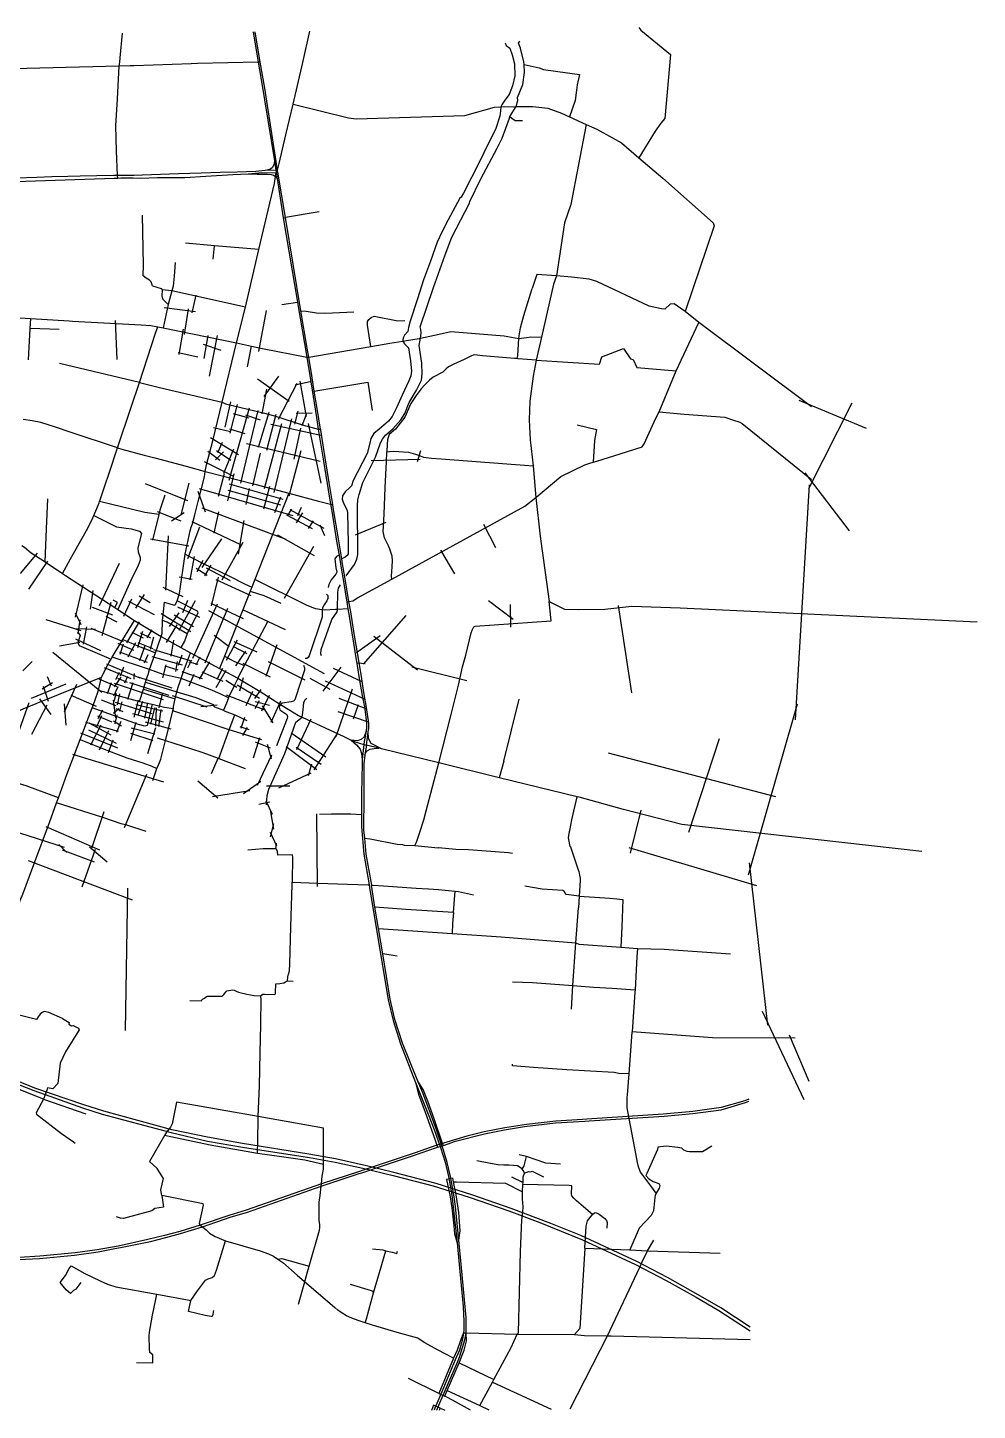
# Model space of a CAD drawing. Header units: metres. Extents: x 5755 to 15359, y -1761 to 6246.
# Drawn here: x 9901 to 15359, y -1704 to 6246 of the extents above; entities that cross this region are included whole.
import ezdxf

# ---------------------------------------------------------------- set-up
doc = ezdxf.new("R2010")
doc.units = ezdxf.units.M
doc.header["$MEASUREMENT"] = 0
doc.layers.add('路网', color=2, linetype='Continuous')

msp = doc.modelspace()

# ---------------------------------------------------------------- linework, layer by layer
at = {"layer": '路网'}
for p, q in [((10432.7, 6072.5), (10446.6, 6214.6)), ((10430, 6047.8), (10432.7, 6072.5)), ((10511.9, 6026.5), (10489.3, 6026.1)), ((10841, 6038.7), (10511.9, 6026.5)), ((10875.9, 6039.3), (10841, 6038.7)), ((12638.3, 5792.3), (12695, 5790.8)), ((10507.2, 5382.2), (10549.3, 5381.6)), ((10560.9, 5397.6), (10513.1, 5396)), ((11576.1, 5186.9), (11382.2, 5154.7)), ((11370, 5153.3), (11382.2, 5154.7)), ((10967.6, 4915.8), (10973.6, 4992.3)), ((10728.8, 4733.9), (10673.6, 4738.1)), ((10846.8, 4606.8), (10869.6, 4707.4)), ((10685.3, 4637.1), (10864.6, 4614.7)), ((10802.9, 4481.6), (10824.4, 4629.6)), ((11229, 4383.5), (11274.1, 4619.5)), ((11361.3, 4654.1), (11450.8, 4667.3)), ((10139.4, 4560.5), (10159.1, 4559)), ((10404.1, 4563.3), (10412.2, 4338.2)), ((10081.2, 4509.9), (9915.2, 4517.3)), ((10794.4, 4512.2), (10770.1, 4367.4)), ((10936.8, 4476.3), (10912.5, 4344.6)), ((10990, 4475.7), (10943, 4242.7)), ((12078.4, 4447), (12150.3, 4459.7)), ((10765, 4378.6), (10878, 4353.7)), ((10908.4, 4426.6), (11010.3, 4392.2)), ((11163.6, 4295.4), (11187, 4415.2)), ((10542.5, 4206.6), (10083.6, 4315.6)), ((12823.2, 4334.1), (13188, 4311.5)), ((11221.6, 4226.9), (11403.9, 4098.7)), ((11260.1, 4125.2), (11344.9, 4242.2)), ((13401.9, 4291.4), (13627.8, 4272.3)), ((11248, 4026), (11275.5, 4167.2)), ((11342.3, 3995.6), (11449.9, 4202.7)), ((11438.3, 4193.1), (11531.9, 4212.9)), ((11464.7, 4213.3), (11502.1, 4011.3)), ((11066.6, 4095.1), (11033.9, 3949.6)), ((11057.9, 3644), (11176.4, 4059.7)), ((11105.2, 4079.5), (11061.8, 3914)), ((14331.8, 4103.9), (14718.7, 3943)), ((14636.6, 4086.4), (14389.1, 3595.1)), ((11082, 4028.4), (11172.4, 4003.6)), ((11126.5, 3627.6), (11225.1, 4044.9)), ((11152.1, 4020.4), (11237.1, 3991.6)), ((11286, 4032.9), (11226.2, 3832.8)), ((11327.5, 4021.6), (11274.1, 3815.4)), ((11416.4, 3997.3), (11316.2, 3573.8)), ((11436.8, 3967.3), (11455.8, 4040.9)), ((11443, 4028.8), (11535.9, 4032.2)), ((11478, 3957.9), (11503.1, 4024.7)), ((13907.6, 4006.6), (13950.6, 3991.6)), ((11066.9, 3921.6), (10967.8, 3944.6)), ((11059.7, 3939.5), (11148.6, 3913.6)), ((11359.7, 3967.7), (11260.7, 3595.3)), ((11297.5, 3966.6), (11584.9, 3902.5)), ((11468.3, 3943.7), (11430.5, 3764.5)), ((11512.5, 3970.4), (11584.9, 3626.5)), ((10951, 3890.6), (11111.9, 3791.5)), ((10993.6, 3803), (11019.6, 3862.4)), ((11084.2, 3822), (11025.4, 3682)), ((11158.7, 3856.1), (11581.1, 3754.4)), ((10915.8, 3751.7), (11079.6, 3669.3)), ((10936, 3810.5), (11005.8, 3759.8)), ((10979.8, 3760.9), (11027.1, 3807)), ((10986.7, 3815.1), (11069.2, 3758.6)), ((11194, 3611.1), (11238.1, 3800.5)), ((11470.9, 3813.2), (11401, 3551.7)), ((11874.4, 3757.8), (12157.2, 3764.3)), ((12140.4, 3752.6), (12160.1, 3814.7)), ((11030.6, 3680), (10996.4, 3550.5)), ((11050.3, 3526), (11088.2, 3681.3)), ((14367.7, 3686.3), (14621, 3352.4)), ((10575.1, 3626.1), (10819.1, 3528.4)), ((10783.3, 3444.6), (10829, 3626.6)), ((10878.3, 3582.1), (10920, 3461.8)), ((10885.5, 3595.7), (11425.4, 3441)), ((11050.9, 3586.6), (11354.5, 3502.9)), ((11057.9, 3622.5), (11366.8, 3534.9)), ((11155.7, 3504.5), (11176.3, 3596.3)), ((11257.8, 3480.2), (11292.9, 3610.3)), ((14392.9, 3617.7), (14311.5, 2265.9)), ((11321.4, 3457.6), (11356.5, 3549)), ((10645.7, 3463.7), (10780.4, 3411.1)), ((10726.6, 3411.1), (10800.6, 3459.1)), ((10902.4, 3485.9), (11384.5, 3304.7)), ((10998.2, 3462.9), (10969.9, 3339.2)), ((11389.1, 3444.4), (11535.7, 3366.3)), ((11393.1, 3439.7), (11419.5, 3477.8)), ((11408.1, 3475.4), (11602.1, 3367.7)), ((11445.5, 3398.4), (11481.9, 3456.1)), ((11453.2, 3441.7), (11475.2, 3489.1)), ((10822, 3193.2), (10889.7, 3375.7)), ((10843.7, 3406.5), (11124.4, 3275.4)), ((11143.4, 3413.3), (11110.9, 3219.3)), ((11514.3, 3367.3), (11543.7, 3411)), ((11579.7, 3388.2), (11607.5, 3325.6)), ((11785.7, 3329.7), (11960.1, 3402.9)), ((12520.8, 3391.1), (12588.9, 3256.8)), ((10606, 3307.2), (10826.7, 3267.3)), ((10708.7, 3324), (10692.4, 3012.6)), ((10904.5, 3142.2), (11016.6, 3307.8)), ((11017.9, 3071.8), (11139.9, 3288.4)), ((11335.7, 3329.5), (11547.7, 3211.3)), ((11376.8, 2965.6), (11544.5, 3264.3)), ((12846.2, 3323.2), (12850, 3294.2)), ((9955.1, 3224), (9857.1, 3107)), ((10857, 3205.5), (10832.9, 3071.9)), ((10907.1, 3182.5), (10872.7, 3116.6)), ((12273.5, 3242), (12354.4, 3106.8)), ((9906.6, 3016.8), (10016.1, 3177.8)), ((10313, 2923), (10428, 3168)), ((10869.2, 3138.2), (10931.7, 3098.5)), ((10918.2, 3094.4), (10954.4, 3155.7)), ((10927, 3140.5), (11064.8, 3067)), ((11702.2, 3139), (11715, 3061.5)), ((11723.5, 3088.4), (11710.8, 3164.1)), ((10176.5, 2856.9), (10219.8, 3042.4)), ((10677.2, 3028.3), (10792.5, 2976)), ((10770.5, 3088.4), (10845.4, 3076)), ((10956.6, 2921.3), (10998, 3087.1)), ((10982, 3072.6), (11184.1, 2980.7)), ((10275.1, 3009.5), (10260.7, 2903.6)), ((10329.4, 2751.8), (10380.2, 2943.5)), ((10453.6, 2862), (10499.7, 2961.2)), ((10479.5, 2947.9), (10628.1, 2872.1)), ((10521.8, 2909.4), (10573, 2987.1)), ((10541.4, 2979.5), (10604, 2940.4)), ((10863.1, 2949.7), (10768.9, 2780.9)), ((10791.7, 2883.9), (10821.6, 2954.1)), ((12690.9, 2843.6), (12549.8, 2950)), ((10173.5, 2881.1), (10205.7, 2815.4)), ((10271.1, 2914.6), (10387.7, 2869.8)), ((10667.6, 2876.9), (10839.1, 2773.9)), ((10715.6, 2803.8), (10770.6, 2882.1)), ((10741.9, 2869.3), (10853.8, 2802.6)), ((10761.2, 2916.7), (10887.7, 2856.4)), ((10850.1, 2621.9), (10991.1, 2933.4)), ((11048.9, 2907.1), (10919.6, 2591.7)), ((10940, 2895.5), (11603.9, 2532.7)), ((10954, 2936.7), (11138.8, 2848.5)), ((11670.3, 2900.2), (11605.9, 2897.5)), ((11830.7, 2586.4), (12075.4, 2865.4)), ((12677, 2799.7), (12675.9, 2930.3)), ((13293.8, 2923.4), (13370.6, 2421)), ((10005.9, 2844), (10206, 2779.3)), ((10182.1, 2790.8), (10290.7, 2788.3)), ((10190.4, 2760.7), (10201.7, 2840.6)), ((10239.1, 2800.8), (10218.9, 2701.3)), ((10264.3, 2794.2), (10450.4, 2716.7)), ((10349.3, 2861.8), (10412.6, 2830)), ((10471.5, 2709.8), (10542.9, 2829.5)), ((10588.1, 2737.3), (10615.5, 2784.6)), ((10698, 2711.9), (10760.7, 2813.1)), ((10084.3, 2691.4), (10199.7, 2712.4)), ((10175.1, 2733), (10319.6, 2665.9)), ((10418.7, 2706.3), (10509.8, 2667.2)), ((10432.8, 2644), (10451.7, 2703.3)), ((10478.6, 2629.4), (10521.4, 2711.2)), ((10498.4, 2770.6), (10563.8, 2737.4)), ((10533.1, 2682), (10562.9, 2776.1)), ((10533.6, 2710.7), (10620.1, 2676.5)), ((10546.5, 2767), (10606.9, 2738.5)), ((10607.4, 2673), (10626.6, 2744.5)), ((10739.6, 2724), (10724.3, 2631.8)), ((10973.1, 2753.8), (11059.5, 2687.4)), ((11043.2, 2610.4), (11106, 2726.6)), ((11085.5, 2717.2), (11218.3, 2657.9)), ((11791.2, 2654.2), (11925.6, 2751.5)), ((11890.4, 2747.5), (12141.4, 2554.7)), ((10044.6, 2656), (10326.4, 2425.9)), ((10428.5, 2656.9), (10586.8, 2598.9)), ((10573.4, 2691.7), (10544, 2606.2)), ((10572.1, 2594), (10592.3, 2642.2)), ((10614.9, 2631.2), (10788.5, 2581.8)), ((10623.5, 2670.3), (10834.9, 2606.8)), ((10787.2, 2637.9), (10765.2, 2578.7)), ((10869.7, 2582.2), (10891.7, 2629.1)), ((11080.2, 2690.8), (11159.5, 2647.4)), ((11097.2, 2577.5), (11154.8, 2662)), ((11332.3, 2697.9), (11268.8, 2515.8)), ((9872, 2548.5), (9925.9, 2602.4)), ((10340, 2566.6), (10493.4, 2503.7)), ((10354.3, 2588.7), (10546.2, 2508.5)), ((10367.2, 2595.1), (10372.9, 2604.1)), ((10433.8, 2518.7), (10454, 2571.1)), ((10695, 2581.8), (10675.4, 2507.3)), ((10688.2, 2576.3), (10763.4, 2554.3)), ((10759.1, 2601.9), (10750, 2545.1)), ((10843.2, 2610.2), (10819.7, 2564.4)), ((10827.3, 2599.6), (10878.8, 2586.4)), ((10888, 2501), (10946.9, 2599.5)), ((10984.7, 2452.3), (11041, 2552.3)), ((11019.5, 2561.7), (10987.7, 2497.6)), ((11137.8, 2591.6), (11295.3, 2514.6)), ((11283.5, 2601.6), (11493.4, 2495.8)), ((11599, 2430.9), (11703.2, 2569.2)), ((11656.5, 2562.6), (11816.7, 2489.2)), ((11792.6, 2589.7), (11798.3, 2553)), ((11798.6, 2594.8), (11839.8, 2589.9)), ((11813.6, 2548), (11807.5, 2585)), ((12107.9, 2570.3), (12425.2, 2493.1)), ((9923, 2391.4), (10121.7, 2473.5)), ((9983.5, 2444.3), (10043.4, 2480.5)), ((10012.8, 2515.6), (10035.1, 2462.7)), ((10181.1, 2469.8), (10109.6, 2310.9)), ((10309.7, 2502.2), (10413.5, 2457.6)), ((10380.2, 2479.7), (10357.3, 2416.4)), ((10398.2, 2477.5), (10679.4, 2383.7)), ((10400, 2456.5), (10437.9, 2510.8)), ((10407.1, 2498.1), (10428.5, 2540.8)), ((10416.5, 2506.7), (10471.6, 2483.4)), ((10458.5, 2480.1), (10475.4, 2518.3)), ((10505.5, 2478.6), (10474.9, 2382.9)), ((10486.5, 2480.9), (10711.6, 2407.7)), ((10511.8, 2499.6), (10515.5, 2533.3)), ((10533.2, 2513.5), (10730.1, 2450.1)), ((10589.3, 2517.9), (10592.5, 2528)), ((10770, 2465), (10773.3, 2475.1)), ((10787.5, 2543.6), (10904.3, 2503.2)), ((10828, 2462.8), (10857.8, 2528.9)), ((10900.9, 2542.9), (11021.7, 2488.9)), ((11040.4, 2494.6), (11103.7, 2453.9)), ((11105.1, 2467.4), (11233.2, 2391)), ((11139.1, 2508.1), (11117.2, 2431)), ((11521.4, 2505.9), (11637.3, 2442.5)), ((11609.8, 2490.9), (11835.2, 2388.1)), ((9967.8, 2388), (10032.9, 2296.7)), ((9990.5, 2459.5), (10017.9, 2373.6)), ((10147.9, 2407.9), (10294.8, 2344.7)), ((10408.5, 2416.9), (10391.8, 2359.7)), ((10395.9, 2404.8), (10421.4, 2457.2)), ((10428.2, 2415.8), (10414.3, 2353.2)), ((10566.1, 2443.6), (10748.8, 2387.5)), ((10676.1, 2422.1), (10654, 2334.7)), ((10730.6, 2407.1), (10929.7, 2341)), ((11042.3, 2410.6), (11257.3, 2325.4)), ((11054.6, 2392.9), (11046.4, 2371.9)), ((11193.1, 2428.6), (11154.3, 2346.7)), ((11207.1, 2389.8), (11242.9, 2440.1)), ((11247.3, 2319.1), (11291.4, 2408.4)), ((11672.9, 2171.1), (11766.6, 2444.3)), ((11688.8, 2391.7), (11843.5, 2331.4)), ((12637.5, 2028.3), (12725.9, 2385.9)), ((9907.1, 2363.7), (9842, 2180.6)), ((10011.2, 2350.3), (9922.5, 2181.2)), ((10109.6, 2358.1), (10120.5, 2235.6)), ((10331.6, 2321.8), (10304.3, 2273.1)), ((10322.9, 2381.8), (10406.5, 2348.9)), ((10393, 2378.7), (10405, 2278.2)), ((10394.9, 2304.1), (10425.1, 2332.3)), ((10404.2, 2368.6), (10613.5, 2302.5)), ((10407.7, 2330.7), (10448.3, 2314.5)), ((10442.1, 2369), (10428.2, 2317.2)), ((10535, 2379.4), (10511, 2280.9)), ((10522.3, 2355.2), (10678.2, 2317.4)), ((10560.4, 2372.4), (10534.7, 2290.9)), ((10588.6, 2365.1), (10571.4, 2275.4)), ((10615.5, 2356), (10587.5, 2233.2)), ((10629.6, 2335.1), (10607.3, 2240.7)), ((10639.6, 2335.8), (10635, 2230.3)), ((10665.3, 2325.6), (10652.2, 2228.6)), ((10895.7, 2342.2), (10989.9, 2352.3)), ((11042.6, 2362.1), (11026.8, 2321.3)), ((11046.4, 2371.9), (11042.6, 2362.1)), ((11208.9, 2332.1), (11233.8, 2377.6)), ((11208.9, 2372.2), (11289.7, 2350.9)), ((11247.9, 2346.1), (11309.2, 2248.8)), ((11353.1, 2373.5), (11297.3, 2251)), ((11408.1, 2321.1), (11457.1, 2292.1)), ((11683.3, 2313.6), (11857.1, 2255.6)), ((11773.7, 2272), (11802, 2354.4)), ((14322.7, 2356.4), (14041.7, 1373.1)), ((10232.1, 2253.2), (10421.4, 2201.7)), ((10253.1, 2249.3), (10378.4, 2180.6)), ((10320.3, 2235.6), (10261, 2121.7)), ((10325.4, 2289.4), (10296.5, 2225.9)), ((10301.9, 2289.8), (10383.5, 2255.1)), ((10393.7, 2259.8), (10440.9, 2232.5)), ((10414, 2294.5), (10402.3, 2242.6)), ((10412.8, 2196.2), (10437.8, 2257.9)), ((10522.9, 2251.5), (10490.9, 2145.9)), ((10502.4, 2303.3), (10678.7, 2254.5)), ((10576.9, 2254), (10723.1, 2215.5)), ((11119.7, 2228.7), (11172.5, 2210.8)), ((11147.6, 2279), (11125.7, 2216.2)), ((11527.4, 2269.6), (11445.9, 2093.2)), ((10204.8, 2192.3), (10417.5, 2105.3)), ((10249.6, 2208.7), (10408.9, 2131.9)), ((10314.4, 2094.8), (10367.1, 2205.6)), ((10365.2, 2078), (10392.5, 2151.7)), ((10490.9, 2189.7), (10619.7, 2147.5)), ((10496, 2220.2), (10632.2, 2186.6)), ((10634.5, 2221), (10589.5, 2070.3)), ((11161.5, 2223.2), (11134.6, 2175.4)), ((11233.5, 2163.7), (11196.3, 2046.4)), ((11414.7, 2192), (11614.6, 2054.6)), ((11547.5, 1978.2), (11679.2, 2184.4)), ((13700.4, 1619.7), (13875.8, 2159.3)), ((10157.4, 2069.4), (10681.4, 1910.2)), ((11208.7, 2140.2), (11294.5, 2104.9)), ((11276.6, 2126.2), (11300.8, 2042.1)), ((11386.2, 2112.5), (11563.1, 1981.6)), ((11443.8, 2109.3), (11587.4, 2010.6)), ((13237.2, 2076.6), (14199, 1826.5)), ((10958, 1957.4), (10994.9, 2045.2)), ((11302.9, 2063.9), (11218.9, 1888.6)), ((11300.8, 2042.1), (11302.9, 2063.9)), ((11514.2, 1946.6), (11534.3, 2013.4)), ((12637.5, 2028.3), (12611.2, 1933.5)), ((10457.5, 1647.8), (10585.8, 1953.4)), ((10878.2, 1915), (10994.3, 1818.2)), ((11141.8, 1842.2), (11240.1, 1914.5)), ((11344.9, 1875.5), (11530.4, 1961.5)), ((10962.2, 1826.5), (11177.9, 1859.3)), ((11273.2, 1886.3), (11407.9, 1887.4)), ((11819, 1844), (11819, 1826)), ((11832.9, 1843.4), (11832.8, 1825.7)), ((11229, 1781.1), (11291.5, 1795.7)), ((11269.6, 1799.9), (11305.6, 1723.8)), ((11295.3, 1749.8), (11312.9, 1636.9)), ((10337.9, 1736.9), (10264.7, 1520.6)), ((11566.1, 1308.1), (11561.7, 1726.3)), ((13425, 1747), (13362.5, 1499.9)), ((9852.8, 1617), (10111, 1534.6)), ((10004.5, 1653.3), (10313.5, 1519.2)), ((11312.9, 1669.4), (11295.3, 1592.8)), ((11295.3, 1620.1), (11330.5, 1542.6)), ((10079.2, 1550.1), (10125.8, 1503.6)), ((10099.7, 1519.1), (10283.2, 1450.3)), ((10289.4, 1521.2), (10211.8, 1303.6)), ((10255.4, 1536.6), (10356.8, 1449.9)), ((11328.3, 1557.6), (11324.5, 1523.3)), ((13356.4, 1531.7), (14088.6, 1313.9)), ((9903.3, 1457.2), (10501, 1231.1)), ((14047.8, 1444.1), (14152.9, 511.4)), ((10473.9, 1298.6), (10460.9, 480.9)), ((12023.6, 907), (11941.2, 920.1)), ((14122.4, 591.8), (14361.2, 84)), ((14276.7, 456.2), (14389.5, 189.2)), ((12130.1, 181.3), (12202.1, -0.9)), ((9991.9, 86.1), (10235, 2)), ((10012.7, 143.8), (9996.3, 95)), ((10216.1, 34.9), (10328.8, 0.1)), ((10338.3, 17.2), (10223.1, 53.2)), ((10720.7, -75.9), (10699.1, -105.1)), ((13114.4, -29.2), (13089.7, -30.7)), ((13102, -40.5), (13127.1, -38.9)), ((10699.1, -105.1), (10686.9, -123.8)), ((10164.6, -160.7), (10174.1, -167.4)), ((11221.7, -226.9), (11221.8, -217.1)), ((11221.8, -217.1), (11223, -162.8)), ((11600.4, -269.7), (11600.7, -235.6)), ((11805.6, -342.8), (11820.4, -337.9)), ((11823.4, -324.2), (11806.8, -329.8)), ((12344.2, -368.8), (12307.5, -376)), ((12681.1, -360.3), (12747.8, -394.3)), ((10591.8, -720.5), (10419.9, -759.1)), ((10434.7, -767.7), (10607, -732.2)), ((9848.1, -837.1), (9967.8, -830.4)), ((9971.5, -816.6), (9853.8, -825)), ((13418.1, -881.1), (13432.2, -850.3)), ((11450.4, -926.3), (11666.5, -1113.2)), ((10838.7, -1072.8), (10877.4, -1016.9)), ((10877.4, -1016.9), (10921.8, -956.1)), ((13872, -1130.2), (14053.1, -1246.9)), ((14053, -1224.6), (13884.1, -1114.9)), ((12380, -1430.5), (12579.2, -1527)), ((12264.2, -1607.7), (12089.5, -1520.5)), ((12571.2, -1541.8), (12909.3, -1696.4)), ((12281, -1596.3), (12241.5, -1690.4)), ((12241.5, -1690.4), (12236.1, -1703.5)), ((12251.2, -1703.4), (12253.4, -1698.1))]:
    msp.add_line(p, q, dxfattribs=at)
for points in [[(11197.1, 6222.6), (11226.2, 6047.7), (11242.9, 5947.7), (11318.6, 5480.9), (11327.1, 5426.4), (11329.1, 5413.9), (11331.1, 5401), (11334.6, 5378.6), (11370, 5153.3), (11450.8, 4667.3), (11453, 4654.1), (11504.8, 4351.8), (11522.2, 4245.9), (11560.1, 4005.3), (11570.9, 3938.1), (11600.4, 3754.1), (11641.3, 3506.8), (11648, 3466.3), (11676.5, 3293.9), (11690, 3212.6), (11702.2, 3139)], [(11710.8, 3164.1), (11706.1, 3191.8), (11688.5, 3296.2), (11656.7, 3487.9), (11654.2, 3504.1), (11634.2, 3631.1), (11610.3, 3772.4), (11585.1, 3931.4), (11584, 3938.1), (11563.7, 4055.5), (11547.7, 4155.6), (11534.2, 4245.9), (11516.5, 4351.9), (11506.3, 4403.5), (11470.7, 4618.8), (11382.2, 5154.7), (11338.8, 5414.3), (11337.3, 5423.1), (11336.8, 5426.6), (11262.9, 5897.7), (11237.5, 6048), (11208, 6222.7)], [(11319, 5349.8), (11325.6, 5389.5), (11329.1, 5413.9), (11336.8, 5426.6), (11347, 5465.1), (11385.2, 5630.1), (11425.9, 5806.4), (11481.3, 6046.1), (11522.9, 6226)], [(13413.2, 6246.1), (13423.8, 6231.4), (13595.8, 6091.1), (13562.3, 5724.5), (13538.8, 5697.4), (13506.2, 5651.2), (13412.8, 5498.1)], [(12644.8, 6158.4), (12651.6, 6142.8), (12672.4, 6128.3), (12685.9, 6090.3), (12697.8, 6037.8), (12699.9, 5969.7), (12686.9, 5911), (12667.7, 5862.1), (12642.2, 5828.3), (12628.2, 5807), (12620.9, 5790.9), (12618.3, 5768.5), (12615.2, 5737.3), (12589.2, 5659.9), (12547.6, 5578.3), (12496.7, 5474.3), (12405.2, 5293.9), (12391.1, 5272.1), (12383.8, 5266.3), (12317.3, 5141.6), (12282, 5074.5), (12254.9, 5012.6), (12215.4, 4904), (12175.9, 4796.4), (12141.1, 4686.2), (12099.5, 4558.3), (12089.6, 4521.4), (12085.4, 4500.1), (12067.3, 4477.2), (12061, 4465.8), (12056.9, 4453.8), (12056.7, 4443.6), (12066.2, 4428.8), (12088.6, 4405.5), (12100.5, 4330.1), (12106.2, 4271.8), (12102.1, 4244.3), (12092.2, 4215.2), (12052.2, 4133.6), (12021, 4059.7), (11996, 4010.4), (11974.2, 3984.4), (11920.1, 3937.6), (11891, 3912.1), (11873.3, 3884.5), (11867.1, 3856.5), (11851, 3797.7), (11825.5, 3745.2), (11794.8, 3686), (11770.9, 3642.3), (11762.6, 3612.1), (11750.7, 3600.2), (11724.7, 3577.3), (11710.6, 3554.4), (11708, 3534.7), (11715.8, 3512.8), (11735.6, 3474.9), (11738.2, 3457.7), (11741.8, 3281), (11742.9, 3220.7), (11736.6, 3210.8), (11724.7, 3200.9), (11706.1, 3191.8)], [(12672.2, 5734.7), (12709, 5792.5), (12717.5, 5827.7), (12715.7, 5843.6), (12745.8, 5919), (12755.7, 5988.1), (12753.7, 6033.8), (12753.1, 6048.9), (12732.8, 6128.5), (12721.4, 6157.1), (12729.7, 6168.1)], [(10418.1, 5381), (10417.4, 5396.7), (10411, 5538.4), (10407.3, 5681.8), (10417.1, 5837.2), (10427.1, 6024.6), (10430, 6047.8)], [(11237.5, 6048), (11226.2, 6047.7), (10875.9, 6039.3)], [(10489.3, 6026.1), (10427.1, 6024.6), (9590.2, 6003.7), (9573.2, 6002.6), (9024.1, 5992.9), (7782, 5956.6)], [(12753.7, 6033.8), (12840.1, 6014.8), (12865.4, 6006), (13071.2, 5976.3), (13058.7, 5916.6), (13054.5, 5886.1), (13046.7, 5827), (13014.1, 5733.1)], [(11425.9, 5806.4), (11743.6, 5728.4), (11789.1, 5722.7), (12412.6, 5741.2), (12583, 5788.1), (12620.9, 5790.9), (12638.3, 5792.3)], [(11730.6, 3094.3), (11779, 3160.3), (11792.4, 3189.5), (11798.7, 3217.6), (11797.2, 3498.5), (11798.8, 3530.4), (11805.1, 3561.5), (11827.1, 3630.9), (11860.2, 3696.3), (11900.4, 3775.9), (11927.6, 3859.4), (11939.4, 3880.7), (11957.9, 3903.9), (11999.3, 3940.2), (12045.4, 3992.2), (12067.9, 4028.4), (12092.3, 4090.7), (12135.6, 4162.4), (12164.8, 4219.5), (12167.9, 4256.5), (12165.2, 4317.6), (12151.4, 4418.8), (12159, 4461.3), (12161.6, 4489), (12160.8, 4509.9), (12156.5, 4525.6), (12232.2, 4752.2), (12300.3, 4940.5), (12338.5, 5040.9), (12439, 5236.4), (12441.4, 5247), (12505.2, 5377.4), (12599.3, 5553.1), (12627.3, 5609.9), (12669.1, 5724.9), (12672.2, 5734.7)], [(12672.2, 5734.7), (12682.5, 5725.7), (12703, 5712.3), (12743.9, 5711.5)], [(12695, 5790.8), (12709, 5792.5), (12804.6, 5792.3), (12889.8, 5782.4), (12967.9, 5754), (13014.1, 5733.1), (13111, 5689.4), (13172.5, 5661.6), (13261.9, 5613.4), (13313.1, 5583.5), (13412.8, 5498.1), (13550.3, 5380.4), (13840, 5123.3), (13845.7, 5106.3), (13679.5, 4613.5)], [(13111, 5689.4), (13022.5, 5228.8), (12985.9, 5124.5), (12940.6, 4818.7), (12922.6, 4771), (12853.3, 4466.6), (12823.2, 4334.1), (12806.1, 4242.7), (12787, 4098.1), (12783, 3991.6), (12789, 3877.2), (12804.9, 3726.2), (12821.7, 3545.2), (12846.2, 3323.2)], [(10549.3, 5381.6), (10647.8, 5384.6), (10803.3, 5385), (10924.5, 5392.1), (11079.2, 5402.4), (11167.6, 5406), (11228.3, 5411.1), (11329.1, 5413.9), (11338.8, 5414.3)], [(11336.8, 5426.6), (11327.1, 5426.4), (11265.9, 5425.4), (11211.2, 5420), (11105.2, 5415.3), (11006.4, 5412.6), (10898, 5409), (10767.7, 5405.9), (10560.9, 5397.6)], [(11167.6, 5406), (11219.4, 5404.2), (11276.6, 5404), (11299.8, 5402.3), (11313.8, 5397.2), (11325.6, 5389.5), (11334.6, 5378.6)], [(11318.6, 5480.9), (11314.8, 5457.7), (11305, 5440.4), (11291.5, 5431.5), (11265.9, 5425.4)], [(10513.1, 5396), (10433.7, 5396.9), (10417.4, 5396.7), (10396.4, 5396.5), (10297.5, 5394.2), (10201.8, 5392.4), (10130.8, 5390.2), (10038.7, 5389.3), (9953.3, 5384.8), (9836.4, 5381.6), (9755.5, 5377.1), (9681.4, 5375.3), (9644.8, 5374.6), (9629.8, 5374.1)], [(9646.8, 5356.8), (9683.4, 5356.7), (9890, 5363.4), (10397.6, 5379.9), (10418.1, 5381), (10435.4, 5381.9), (10507.2, 5382.2)], [(11100.3, 4434.6), (11153.2, 4638.7), (11229.3, 4970.3), (11319, 5349.8)], [(10618.8, 4762.5), (10609.6, 4784.3), (10600.1, 4795), (10582.3, 4806.1), (10565.4, 4819.3), (10567.2, 4883), (10560.7, 5167.3)], [(11229.3, 4970.3), (10973.6, 4992.3), (10806.9, 5006.7)], [(10747.7, 4895.5), (10742.2, 4817), (10736.7, 4760.2), (10728.8, 4733.9)], [(14405.7, 4066.4), (13757.1, 4551.7), (13679.5, 4613.5), (13615.4, 4658.6), (13594.1, 4655.7), (13562.8, 4627.3), (13543, 4628.8), (13471.9, 4644.4), (13172.3, 4786.4), (13126.8, 4800.6), (13026, 4812), (12940.6, 4818.7), (12827.1, 4827.6), (12800.5, 4745.7)], [(10618.8, 4762.5), (10667.5, 4747.2), (10673.6, 4738.1), (10672.7, 4704.6), (10674.9, 4686.4), (10707.2, 4654)], [(11153.2, 4638.7), (10728.8, 4733.9), (10707.2, 4654), (10679.4, 4520.7)], [(12714, 4344.6), (12717, 4361.6), (12723.6, 4459), (12724.6, 4473.8), (12733.6, 4520.1), (12740.8, 4549.1), (12752.8, 4590.3), (12800.5, 4745.7)], [(11470.7, 4618.8), (11501.2, 4616.9), (11560.3, 4606.3), (11605.2, 4604.5), (11651.7, 4607.1), (11775.3, 4612.2)], [(9314, 4606.4), (9718.7, 4585.5), (9918.1, 4573.8), (10139.4, 4560.5)], [(9906, 4335.9), (9915.2, 4517.3), (9918.1, 4573.8)], [(10159.1, 4559), (10552.3, 4537.7), (10607.9, 4533.9), (10648.1, 4526.6), (10679.4, 4520.7), (11100.3, 4434.6), (11187, 4415.2), (11250.7, 4400.9), (11504.8, 4351.8), (11516.5, 4351.9), (11872.7, 4413.4), (11981.7, 4432.2), (12056.7, 4443.6), (12078.4, 4447)], [(11872.7, 4413.4), (11853.8, 4535.4), (11853.8, 4556), (11861.1, 4568.7), (11875.1, 4579.8), (11892.3, 4586.8), (12028, 4559.8), (12067.7, 4562.8)], [(13530.4, 4037.4), (13627.8, 4272.3), (13757.1, 4551.7)], [(10100.6, 3108.2), (10146.2, 3191.6), (10239.3, 3355.1), (10258.7, 3391.6), (10275.8, 3428.6), (10281.2, 3441.1), (10298.8, 3481.6), (10311.3, 3514.8), (10313.7, 3521.9), (10317.1, 3532), (10336.2, 3589.5), (10345.3, 3617), (10366.6, 3678.1), (10417, 3831.2), (10495.4, 4064.3), (10542.5, 4206.6), (10636, 4489.6), (10648.1, 4526.6)], [(12150.3, 4459.7), (12159, 4461.3), (12266.4, 4484.2), (12332.3, 4499.1), (12638.3, 4473.8), (12723.6, 4459), (12767.7, 4465.4), (12793, 4468.9), (12853.3, 4466.6)], [(10668.8, 2745.4), (10673, 2763.1), (10676.2, 2837.5), (10676.9, 2852.5), (10686.8, 2943.4), (10741.9, 2925.7), (10747.7, 2927.9), (10757.3, 2944.9), (10759.3, 2950.9), (10773.4, 2993.7), (10805.1, 3219.4), (10833.8, 3353.5), (10839.5, 3373.6), (10848.6, 3392.8), (10861.8, 3444.7), (10881, 3521.6), (10916.5, 3663.7), (10921.7, 3694.7), (10927.9, 3732.4), (10964.1, 3870.1), (11017.8, 4092.6), (11100.3, 4434.6)], [(13188, 4311.5), (13201, 4353.7), (13324.5, 4401.9), (13364.7, 4341.6), (13380.8, 4337.6), (13401.9, 4291.4)], [(12823.2, 4334.1), (12719.8, 4341.5), (12714, 4344.6), (12697.6, 4344.4), (12515.6, 4358.8), (12468.9, 4365), (12461.9, 4363.6), (12450.7, 4359.6), (12409.3, 4338.9), (12350.5, 4311.8), (12319.6, 4296.8), (12304.9, 4285.2), (12286.4, 4265.2), (12231.5, 4236.1), (12210.7, 4218.4), (12180.7, 4189.8), (12162.4, 4169.6), (12145.6, 4147.2), (12137.5, 4136.4), (12103.6, 4085.5), (12067.4, 4006.2), (12015.5, 3937.4), (11979, 3906.4), (11972.7, 3889.3), (11969.5, 3876.5), (11967, 3851.7), (11965.3, 3808)], [(10542.5, 4206.6), (10658, 4177.6), (11017.8, 4092.6), (11037.2, 4083.4), (11254.5, 4030.6), (11318.8, 4013.8), (11491, 3957.9), (11556.3, 3942), (11570.9, 3938.1), (11584, 3938.1)], [(11547.7, 4155.6), (11579.1, 4161.3), (11854.7, 4208.5), (11880.5, 4045.2)], [(10417, 3831.2), (10145, 3921.2), (10060.1, 3950), (9976.8, 3976), (9926.8, 3986.2), (9874.4, 3992.9)], [(13102.2, 3731.7), (13130.7, 3742), (13150.2, 3747.3), (13171, 3753), (13306.6, 3795.8), (13432.1, 3835.3), (13444.7, 3853.7), (13511.5, 4000.2), (13530.4, 4037.4), (13674.4, 4024.7), (13907.6, 4006.6)], [(13950.6, 3991.6), (13993.9, 3977.6), (14007.9, 3970.3), (14405.7, 3648.1)], [(13058.5, 3962.8), (13169.4, 3936.2), (13159, 3872.1), (13150.2, 3747.3)], [(10417, 3831.2), (10441, 3823.3), (10569.9, 3788.7), (10630.8, 3772.1), (10811.3, 3724.1), (10921.7, 3694.7), (11027.1, 3666.7), (11205.5, 3621.5), (11402.3, 3568.9), (11572.4, 3524.3), (11641.3, 3506.8), (11654.2, 3504.1)], [(11992.9, 3074.9), (11991.8, 3092.1), (11995.5, 3145.8), (11997.1, 3182.3), (11995.2, 3208), (11982.2, 3248.2), (11974.4, 3266.1), (11951.5, 3312.9), (11944.1, 3348.3), (11949.3, 3449.7), (11956, 3602.5), (11963.7, 3750.5), (11965.3, 3808), (11979.9, 3809.3), (12005.6, 3811.2), (12088.5, 3804.8), (12128.8, 3793.8), (12156.4, 3784.7), (12175.9, 3777), (12220.9, 3770.6), (12276.3, 3766.4), (12804.9, 3726.2)], [(11734.6, 2943.6), (11747.3, 2946.2), (11768.5, 2951.4), (11796.7, 2967), (11992.9, 3074.9), (12758.2, 3495.4), (12821.7, 3545.2), (12965.7, 3666.4), (13102.2, 3731.7)], [(10000.5, 3174.3), (10008.4, 3364.4), (10017.1, 3537.1)], [(10653.9, 3446.3), (10573.6, 3458.8), (10313.7, 3521.9)], [(10688.3, 3558.9), (10660.3, 3472.6), (10653.9, 3446.3), (10617.8, 3299.6)], [(11402.3, 3568.9), (11205.9, 3072.4), (11189.1, 3029.8), (11179.7, 3006.2), (11137.3, 2899), (11031.6, 2631.6), (11003.8, 2561.4)], [(10281.2, 3441.1), (10412.1, 3376.2), (10496.3, 3363.8), (10543.9, 3351.2), (10554.4, 3337.7), (10533.7, 3256.1), (10536.1, 3232.8), (10546.8, 3199.3), (10548, 3185), (10536.1, 3153.9), (10493.1, 3067.3), (10419.1, 2900.2)], [(9867.1, 3269.1), (9882.2, 3260), (9920, 3227.5), (10000.5, 3174.3), (10100.6, 3108.2), (10119, 3096.1), (10401.5, 2911.7), (10419.1, 2900.2), (10514.4, 2838.1)], [(12850, 3294.2), (12897.5, 2947.2), (12985.5, 2902.7), (13065, 2900.8)], [(10805.1, 3219.4), (10905.7, 3167), (11060.9, 3092.2), (11147.7, 3047.8), (11189.1, 3029.8)], [(11690, 3212.6), (11674.8, 3205.1), (11666.1, 3191.3), (11670.8, 3140.9), (11676.7, 3114.5), (11671.2, 3104.2), (11645.6, 3071.1), (11632.2, 3045.1), (11627.5, 3028.2)], [(11605.9, 2897.5), (11592.3, 2899.6), (11554.8, 2905.4), (11503.9, 2925.2), (11205.9, 3072.4)], [(11589.8, 2633.5), (11585, 2646.6), (11588.3, 2669.9), (11648, 2844), (11678.7, 2888.1), (11681.4, 2900.9), (11683.5, 3001.2), (11687.8, 3023.7), (11699.3, 3041.8)], [(11715, 3061.5), (11734.6, 2943.6), (11741, 2904.7), (11747.9, 2862.8), (11789.2, 2611.6), (11792.6, 2589.7)], [(11807.5, 2585), (11779.7, 2752.2), (11757.2, 2886.9), (11747.3, 2946.2), (11723.5, 3088.4)], [(10401.5, 2911.7), (10416.4, 2941.4), (10391.9, 2954.8)], [(10818.1, 2761.1), (10867.7, 2856.6), (10881.4, 2881.1), (10876.1, 2891.8), (10759.3, 2950.9)], [(11179.7, 3006.2), (11257.9, 2981.2), (11355.4, 2937)], [(11618, 2989.6), (11625.5, 2981.3), (11626.3, 2963.6), (11620.4, 2951), (11604.2, 2928.1), (11595.2, 2911.2), (11592.3, 2899.6), (11592.8, 2857.6), (11518.4, 2634.3), (11513, 2624.8), (11505.7, 2619.9), (11495.8, 2619.7)], [(12126.7, 1543.2), (12134.7, 1563.2), (12156.1, 1626.7), (12176.8, 1691.4), (12191.8, 1743.1), (12264.1, 2018.6), (12335.2, 2297.3), (12377.6, 2465), (12400.3, 2571.9), (12419.1, 2638.5), (12448.7, 2766.2), (12454.9, 2781.7), (12465.5, 2800.8), (12471.7, 2805.3), (12910.1, 2835.7), (12897.5, 2947.2)], [(11382.4, 2784.7), (11281.5, 2832.6), (11137.3, 2899)], [(11741, 2904.7), (11681.4, 2900.9), (11670.3, 2900.2)], [(13065, 2900.8), (13217.4, 2903.1), (13372.8, 2919.9), (13649.9, 2910.7), (15358.5, 2830.6)], [(10372.9, 2604.1), (10379.7, 2615), (10386.7, 2626.5), (10448.1, 2728.3), (10514.4, 2838.1)], [(10514.4, 2838.1), (10668.8, 2745.4), (10781.7, 2682.3), (10837.1, 2651.4), (11003.8, 2561.4), (11108.9, 2506), (11237.2, 2429.3), (11353.6, 2353.9), (11408.1, 2321.1)], [(10818.1, 2761.1), (10744.1, 2802.9), (10738.2, 2806.5), (10701.7, 2828), (10676.2, 2837.5)], [(11054.6, 2392.9), (11089.8, 2464.5), (11107.7, 2502.7), (11108.9, 2505.7), (11108.9, 2506), (11145.9, 2578.5), (11281.5, 2832.6)], [(10188, 2772.6), (10202.9, 2750.5), (10189.5, 2710.2), (10196.1, 2694.3), (10313.5, 2643.6), (10379.7, 2615)], [(10448.1, 2728.3), (10484.2, 2713.4), (10520.6, 2698.5), (10533.2, 2691.9), (10548.1, 2686), (10592.3, 2668.6), (10635.6, 2652.5)], [(10592.5, 2528), (10601.4, 2556.7), (10635.6, 2652.5), (10668.8, 2745.4)], [(10818.1, 2761.1), (10801.4, 2719.4), (10781.7, 2682.3)], [(11054.6, 2392.9), (11006.8, 2416.8), (10950.1, 2440.7), (10782.6, 2504), (10680.2, 2527.2), (10601.4, 2556.7), (10386.7, 2626.5)], [(10773.3, 2475.1), (10782.6, 2504), (10796.4, 2543.4), (10837.1, 2651.4)], [(11031.6, 2631.6), (11085, 2603.6), (11145.9, 2578.5)], [(9615, 2210.7), (9634.4, 2219.7), (9874.6, 2330.1), (9948.7, 2359.8), (10325.3, 2510.9), (10364.7, 2591), (10367.2, 2595.1)], [(11486.2, 2581.2), (11491.9, 2564.5), (11491.3, 2552.8), (11439.5, 2392), (11435.7, 2381.1), (11427.8, 2373.5), (11415, 2369.1), (11362.8, 2362.2), (11353.6, 2353.9), (11346.3, 2339.5), (11347.2, 2331.8), (11350.8, 2324), (11390.8, 2296.2), (11393.8, 2286.4), (11392, 2274.1), (11331.4, 2116.8)], [(11798.3, 2553), (11804.3, 2516.4), (11825.3, 2395.3), (11836.3, 2341.1), (11847.3, 2251.4), (11848.9, 2225.6), (11846.5, 2200.8), (11834.3, 2141.1), (11831.9, 2123.9)], [(11848.3, 2120.5), (11858.1, 2197.3), (11860.6, 2217.2), (11861.1, 2248.2), (11847.3, 2336.5), (11833.3, 2422.9), (11815, 2540.1), (11813.6, 2548)], [(9590, 507.3), (9624.7, 599.6), (9686.9, 764.4), (9734.8, 893), (9768.3, 985.5), (9808.1, 1092.5), (9864.2, 1243.3), (9866.2, 1248.6), (9935.2, 1434.1), (10026.1, 1676.3), (10066.8, 1788.3), (10077.4, 1817.5), (10126.7, 1952.9), (10202.6, 2154.1), (10271.1, 2335.9), (10285.9, 2375.1), (10307.1, 2437.4), (10325.3, 2510.9)], [(10543.9, 2372.5), (10566.1, 2443.6), (10578.5, 2483.2), (10589.3, 2517.9)], [(10578.5, 2483.2), (10758.9, 2426.5), (10866.9, 2393.9), (10967.5, 2355.4), (10968, 2346.9), (10973.5, 2340.7), (11026.8, 2321.3), (11030.5, 2317.6), (11090.7, 2295.5), (11159.8, 2263.1)], [(10619.3, 1918.5), (10643.7, 1986.6), (10653.9, 2011.7), (10666, 2040.1), (10692.3, 2146.9), (10708.1, 2206.6), (10735.6, 2318), (10738, 2331.9), (10739.7, 2342.2), (10748.8, 2387.5), (10750.3, 2394.6), (10758.9, 2426.5), (10766.3, 2453.4), (10766.4, 2453.8), (10770, 2465)], [(10307.1, 2437.4), (10543.9, 2372.5), (10615.5, 2356), (10686.8, 2339.5), (10738, 2331.9)], [(11273.4, 1778.3), (11276.5, 1830.8), (11286.9, 1868.2), (11378.4, 2073.1), (11442.3, 2252.9), (11477.8, 2282.4), (11483.9, 2323.1), (11488.6, 2366.3), (11496.4, 2382.4), (11504.7, 2390.2)], [(10587.5, 2233.2), (10574.9, 2230.2), (10537.3, 2239.1), (10271.1, 2335.9)], [(11245.8, 2152.2), (11058.1, 2208), (10735.6, 2318)], [(11000, 2043.2), (11058.1, 2208), (11090.7, 2295.5)], [(11457.1, 2292.1), (11477.8, 2282.4), (11717.3, 2170.6), (11760.8, 2149.8), (11783.6, 2139), (11831.9, 2123.9), (11848.3, 2120.5)], [(10202.6, 2154.1), (10330.5, 2101.5), (10470.2, 2048.2), (10561.8, 2020), (10613.6, 2000.1), (10643.7, 1986.6)], [(10644, 2163.1), (10692.3, 2146.9), (10837.2, 2101.9), (10908.3, 2077.9), (10994.9, 2045.2), (11000, 2043.2), (11150.5, 1986)], [(11846.5, 2200.8), (11834.6, 2169.4), (11816.9, 2153.1), (11795.7, 2145.4), (11760.8, 2149.8)], [(11760.8, 2149.8), (11789.8, 2121.9), (11811.1, 2097.9), (11818.8, 2072.1), (11823.6, 2037.7)], [(11934.4, 2099.4), (11875.3, 2130.5), (11859.5, 2159.9), (11858.1, 2197.3)], [(11831.9, 2123.9), (11823.6, 2037.7), (11822.2, 2014.2), (11819, 1844)], [(11848.3, 2120.5), (11839.6, 2079.1), (11837.9, 2063.4), (11832.5, 2013.7), (11832.9, 1843.4)], [(11837.9, 2063.4), (11847.7, 2086.2), (11868.5, 2097), (11892.1, 2101.1), (11919.3, 2103.1)], [(12264.1, 2018.6), (11934.4, 2099.4), (11919.3, 2103.1), (11848.3, 2120.5)], [(15038.6, 1509.3), (13659.5, 1664.5), (13324.1, 1751.3), (13070.1, 1821.1), (13058.5, 1824), (12611.2, 1933.5), (12264.1, 2018.6)], [(10077.4, 1817.5), (9891.2, 1886.2), (9839.8, 1902.3), (9636.2, 1978.2)], [(10582.1, 1625.2), (10470.4, 1661.1), (10438.8, 1669.4), (10332.5, 1704.1), (10066.8, 1788.3)], [(11819, 1826), (11819.2, 1720.8), (11819.4, 1651.7), (11832.7, 1494.6), (11862.8, 1317.3)], [(11832.8, 1825.7), (11831.4, 1634.9), (11835.9, 1585.3), (11844, 1494.8), (11876, 1315.8)], [(13067.4, 1395.5), (13021.4, 1533.4), (13017.9, 1538.8), (13009.5, 1588.3), (13013.7, 1624.1), (13016.7, 1630.7), (13028.6, 1691), (13058.5, 1824)], [(11819.2, 1720.8), (11757.9, 1723.2), (11647.4, 1723.8), (11578.8, 1722)], [(11394.4, 765), (11395.2, 789.3), (11399.9, 803.3), (11404.9, 824), (11406.6, 862.6), (11412.2, 1076.3), (11420, 1318.6), (11421.4, 1332.2), (11421.8, 1337.1), (11424.8, 1475.4), (11422.4, 1490.8), (11337.7, 1489), (11335.8, 1508.7), (11330, 1522.1), (11325.8, 1525.7), (11277.6, 1525), (11253.9, 1524.7), (11165.7, 1517.8)], [(11835.9, 1585.3), (11869.6, 1582.3), (12024.2, 1551.8)], [(12024.2, 1551.8), (12055.3, 1548.8), (12063.6, 1546.4), (12126.7, 1543.2), (12259.5, 1530.3), (12261.9, 1531.5), (12361, 1523.7), (12435.1, 1521.3), (12664.9, 1503.4), (12686.4, 1499.8)], [(13067.4, 1395.5), (13072.1, 1374), (13075.2, 1356.6), (13075.2, 1341.8), (13069.9, 1252), (13065.9, 1186.4)], [(11421.4, 1332.2), (11567.5, 1327.2), (11739.2, 1321.9), (11857.3, 1317.5), (11862.8, 1317.3)], [(11862.8, 1317.3), (11865.4, 1301.5), (11971.7, 657.4), (12001.8, 537.4), (12044.2, 402.7), (12130.1, 181.3)], [(12142.5, 188.8), (12054.7, 407), (12010.8, 543.4), (11984.7, 659.5), (11941.2, 920.1), (11916.6, 1067.6), (11896.3, 1189), (11876, 1315.8)], [(11876, 1315.8), (11885.9, 1315.2), (11946.3, 1311.4), (12133.4, 1299.4), (12203.6, 1295.6), (12261.6, 1290.7), (12357.9, 1281.1), (12376.9, 1279.1), (12428.8, 1268), (12462, 1261)], [(12347.3, 1158.3), (12354.5, 1233.6), (12357.9, 1281.1)], [(13069.9, 1252), (12995.1, 1261.6), (12985.6, 1278.3), (12976, 1284.9), (12857.2, 1293.2), (12758.7, 1309.4)], [(13069.9, 1252), (13246.2, 1240.6), (13286.3, 1236.7), (13321.9, 1233.7), (13316.6, 1126.6), (13314.7, 1077.2), (13309.1, 959)], [(12347.3, 1158.3), (12074.4, 1176.8), (11896.3, 1189)], [(12347.3, 1158.3), (12343.1, 1095.6), (12339.5, 1037.1)], [(13026.3, 603.7), (13034.6, 739.8), (13050.2, 984), (13065.9, 1186.4)], [(11916.6, 1067.6), (12339.5, 1037.1), (12621.4, 1018), (13050.2, 984), (13069.2, 976.8)], [(9991.9, 86.1), (9537.5, 264.7), (9507.3, 283.1), (9422.8, 320.2), (9397.1, 323.2), (9141, 467.7), (9126, 470.7), (9022, 533.3), (8748, 698.2), (8727.1, 702.4), (8672.8, 729.8), (8605.9, 787.2), (8248.4, 1024.8)], [(13069.2, 976.8), (13309.1, 959), (13404.6, 952.6), (13402.2, 904.7), (13391.3, 713.6), (13390.5, 700.3), (13375.5, 472.7)], [(13404.6, 952.6), (13558.7, 948.2), (13939.8, 921.3)], [(10833.4, 652), (10899.3, 650.1), (10902.2, 656.1), (10905.5, 660.2), (10916.9, 666.4), (10925.9, 674), (10929.1, 676.5), (10935.1, 677.3), (10947.3, 678), (11015.3, 676.9), (11019.3, 678.5), (11029, 687), (11036.6, 696), (11044.7, 708.3), (11078.9, 713.2), (11087.1, 711.7), (11099.6, 705.9), (11112.5, 700.9), (11159.5, 688.7), (11202.4, 682.2), (11239.3, 678.7), (11244.9, 683.4), (11252.9, 688.6), (11262, 689.6), (11318.4, 686.6), (11322.4, 689), (11324.9, 693.5), (11324.9, 698.1), (11326.9, 748.6), (11350.8, 750.8), (11372.2, 754.9), (11383.2, 759.5), (11394.4, 765), (11427.1, 763.1)], [(12687.1, 760.7), (12802.9, 755.9), (13034.6, 739.8), (13151.7, 729.7), (13259.8, 724.3), (13391.3, 713.6)], [(11223, -162.8), (11225.7, -15), (11232.7, 161.7), (11237, 351.9), (11240.2, 515.5), (11243.5, 664.3), (11241.4, 673), (11239.3, 678.7)], [(10100.1, 548.8), (10021.9, 584.6), (9996.2, 590), (9984.8, 584.6), (9972.9, 574.5), (9961, 559.6), (9952, 544), (9851.7, 567.9), (9735.9, 578.1), (9624.7, 599.6)], [(10100.1, 548.8), (10138.9, 527.1), (10136.9, 516.4), (10152.3, 507), (10162.9, 508.2), (10193.6, 492.8), (10196.4, 484.9), (10117.9, 357.8), (10086.9, 292.7), (10074.3, 175.1), (10044.5, 144.6), (10015.3, 150.1), (10012.7, 143.8)], [(13347.6, 109.7), (13357.1, 231.3), (13363.3, 310.2), (13375.5, 472.7)], [(14311.2, 436.9), (13836.5, 438), (13375.5, 472.7)], [(9539.9, 298.1), (9723.8, 218.1), (9935.2, 135.1), (10060.6, 90.3), (10216.1, 34.9)], [(10223.1, 53.2), (9942.4, 149.6), (9693.6, 249.4), (9547.2, 314.7)], [(13357.1, 231.3), (13298.7, 232.7), (13270.6, 239.3), (12998.8, 255), (12807.2, 266.7), (12687.4, 277.4), (12687.6, 286.9)], [(12130.1, 181.3), (12147.3, 114.1), (12184.7, 11.2), (12241, -144.2), (12252.9, -179.6), (12256.9, -191.3)], [(12289.7, -180.2), (12285.7, -168.6), (12236.2, -27.2), (12200.5, 73.3), (12173.1, 140.5), (12142.5, 188.8)], [(12215.4, 3.7), (12171.2, 121.8), (12142.5, 188.8)], [(9996.3, 95), (9991.9, 86.1), (9949.3, 7.7), (9950.7, -0.7), (10095.9, -111.9), (10164.6, -160.7)], [(14045.2, 84.9), (14021.5, 76.6), (13885.9, 38), (13722.9, 14.4), (13553.5, -1.3), (13114.4, -29.2)], [(13423.1, -333.4), (13411.2, -304.5), (13405.8, -279), (13395.2, -227.9), (13349.2, 14.7), (13347, 36.8), (13346.5, 95.6), (13347.6, 109.7)], [(10328.8, 0.1), (10724.8, -106.7), (10933.9, -156), (11134.7, -189.9), (11519.8, -249.5), (11667.2, -276.8)], [(11670.7, -257.2), (11516.8, -229.9), (11134.7, -170.4), (10934.7, -133.9), (10728.7, -90.4), (10338.3, 17.2)], [(11600.7, -235.6), (11600.8, -80.8), (11225.7, -15), (10756.3, 67.5), (10731.3, -55.5), (10720.7, -75.9)], [(12359.9, -532.1), (12352.1, -475.2), (12330.4, -359.7), (12312.5, -278.2), (12290.6, -207.8), (12259.6, -119.3), (12247.7, -84.7), (12215.4, 3.7)], [(13127.1, -38.9), (13559.3, -11.4), (13722.7, 2.4), (13886.1, 24.1), (14025.4, 67.1), (14045.2, 74.1)], [(11820.4, -337.9), (11944.9, -296.4), (12117.8, -238), (12250.7, -193.3), (12256.9, -191.3), (12289.7, -180.2), (12359.9, -156.3), (12525.3, -114.6), (12641.7, -90.1), (12756, -72.4), (12934.5, -51.1), (13102, -40.5)], [(13089.7, -30.7), (12935.4, -40.5), (12767.2, -60.6), (12643.3, -79.3), (12524.2, -102), (12424.1, -127.2), (12291.3, -166.7), (12285.7, -168.6), (12252.9, -179.6), (12246.2, -181.8), (12128.4, -222.9), (11938.9, -285.9), (11823.4, -324.2)], [(12202.1, -0.9), (12236.4, -89.1), (12274.2, -191.9), (12300.5, -276.9), (12319.1, -358.9), (12328.2, -411.1), (12338.9, -467), (12346.8, -535.8)], [(11600.2, -290.8), (11493, -265.6), (11346.4, -244.4), (11221.7, -226.9), (10949.3, -178.2), (10686.9, -123.8), (10600.2, -272.1)], [(12963.2, -287.9), (12877.8, -282.2), (12768, -245), (12725.5, -234.3)], [(13832.6, -185), (13778.6, -217.1), (13705.1, -217.5), (13690.2, -215.6), (13671.1, -208.7), (13660, -196.8), (13636.6, -191.5), (13571.1, -184.6), (13522.2, -189.6), (13519.9, -204.9), (13458.2, -341.5), (13454, -353.8), (13469.7, -372.5), (13495.7, -387.5), (13528.7, -400.1), (13533.5, -410.9), (13530.5, -426.9), (13512.1, -454.1), (13506.7, -468), (13505.1, -479.7), (13497.8, -556.3), (13483.1, -583.8), (13415.7, -656.5), (13361.4, -780)], [(10892.4, -639.3), (10887.6, -628.9), (10912, -524.1), (10908.9, -515.5), (10671.7, -469), (10666.2, -435.1), (10680.5, -370.3), (10645.5, -313), (10600.2, -272.1)], [(11456.9, -1093.9), (11489.9, -977.7), (11508.9, -906.9), (11517.7, -874.7), (11578.5, -667.6), (11580, -652.6), (11580, -636.5), (11576.6, -609.6), (11576.5, -578.7), (11576.1, -506.9), (11581.9, -468.2), (11587.9, -415.3), (11588.5, -402.3), (11593.4, -357), (11600, -316.2), (11600.2, -290.8), (11600.4, -269.7)], [(11667.2, -276.8), (11826.3, -310.7), (12001.2, -353.1), (12231.7, -413.4), (12437.2, -477.2), (12665.1, -556.7), (12844.3, -623.1), (13090, -722.6), (13394.8, -864.5)], [(13401.9, -848.3), (13079.7, -698.3), (12907, -628.5), (12680.2, -542.9), (12452.9, -464.5), (12247.8, -399.5), (12005, -335.4), (11848.1, -297.5), (11670.7, -257.2)], [(12498.5, -1675.5), (12571.2, -1541.8), (12579.2, -1527), (12679.5, -1342.3), (12713.7, -1265.7), (12721.7, -1257.1), (12732.3, -790.9), (12740.3, -608.4), (12747.3, -563.3), (12748, -533.8), (12744.2, -487), (12744.2, -447.9), (12747.4, -404.9), (12747.8, -394.3), (12748.8, -360.6), (12756.5, -340.4), (12750.7, -327.3), (12742.7, -317.2), (12737.7, -310.9), (12715.9, -298.6), (12693.3, -296), (12666.9, -293.7), (12637.1, -293.7), (12602.6, -292.1), (12550.2, -282.9), (12481.7, -268.4)], [(12742.7, -317.2), (12753.8, -298.6), (12768, -245)], [(11806.8, -329.8), (11588.5, -402.3), (11157.2, -552.7), (11057.1, -582.7), (10892.4, -639.3), (10776, -674.9), (10687.7, -698.6), (10591.8, -720.5)], [(10607, -732.2), (10694, -710.8), (10778.5, -687.6), (10905.3, -648.4), (11064.7, -593.6), (11163.2, -563.7), (11587.9, -415.3), (11805.6, -342.8)], [(12307.5, -376), (12329.1, -476.9), (12339.1, -540), (12349, -642.2), (12354.2, -689.5), (12368.3, -739.9)], [(12378.9, -725.2), (12387.1, -672), (12377.8, -566.7), (12363.8, -464.5), (12348.6, -390.5), (12344.2, -368.8)], [(12348.6, -390.5), (12365.3, -390.5), (12646.2, -397.4), (12744.2, -447.9)], [(12756.5, -340.4), (12778.7, -329.6), (12792.5, -331.5), (12800.1, -328.1), (12865.9, -360.6)], [(13512.1, -454.1), (13481.8, -412.7), (13436.1, -351.3), (13423.1, -333.4)], [(10671.7, -469), (10682.2, -534.8), (10631.8, -543.2), (10614.9, -555.8), (10452.2, -600.2), (10433.6, -599.6), (10412, -591.2)], [(13147.2, -577.2), (13094.3, -533.3), (13054.3, -498.6), (13039.6, -484.1), (13028.5, -469.7), (13026.4, -459), (13027.7, -412.7), (13012.6, -411.5), (12747.4, -404.9)], [(12346.8, -535.8), (12368.3, -739.9), (12381.4, -864.7), (12403.2, -1107.3), (12407.9, -1193.4), (12408.1, -1242.7), (12404.7, -1258.4), (12400.4, -1294.7), (12392.2, -1322.4), (12382, -1357), (12358.4, -1413.5), (12281, -1596.3)], [(12295, -1603.3), (12371.1, -1426.1), (12383.1, -1398.2), (12400.3, -1341.9), (12413.5, -1298.8), (12420.5, -1258.7), (12420.1, -1169.7), (12392.4, -862.7), (12378.9, -725.2), (12359.9, -532.1)], [(13102.3, -771), (13110.4, -644), (13118.8, -613.8), (13147.2, -577.2), (13157.7, -567.6), (13163.2, -565.5), (13170.7, -567.4), (13184.9, -576.4), (13217.2, -600.9), (13227.9, -612.6), (13231.6, -623.7), (13228.9, -656.2)], [(10892.4, -639.3), (10905.3, -648.4), (10926.2, -666.7), (10945, -684.2), (10978.2, -704.9), (11036.9, -729.1), (11237.6, -787.5), (11285, -803.5), (11313.3, -817), (11339.2, -833.7), (11366.2, -853.2), (11450.4, -926.3)], [(9967.8, -830.4), (10169.5, -811.1), (10306.4, -792.8), (10401.9, -774.1), (10434.7, -767.7)], [(10419.9, -759.1), (10300, -779.9), (10172.8, -798.9), (9971.5, -816.6)], [(10921.8, -956.1), (10938.4, -947.7), (10960.2, -939.4), (10974.3, -928.3), (10985.9, -897), (11036.9, -729.1)], [(11841.2, -1200.1), (11847.3, -1176.6), (11888.9, -1027.4), (11922.5, -910.9), (11958.2, -786.3)], [(11882, -774.4), (11941.2, -781.6), (11958.2, -786.3), (11994.9, -794.9), (12021.7, -801.9), (12026.2, -788.2)], [(13102.3, -771), (13074.9, -1233.3), (13043, -1267.6)], [(13102.3, -771), (13361.4, -780), (13462.1, -787.4), (13880.7, -800.2)], [(13432.2, -850.3), (13462.1, -787.4), (13499.3, -724.8)], [(10206.2, -968.5), (10176.7, -1007.2), (10163.4, -1014.9), (10147.7, -1032.1), (10122.2, -1010.4), (10087.8, -969.4), (10118.1, -929), (10139.1, -888.3), (10151.1, -873.1), (10229.3, -916.2), (10316.6, -959.1), (10359.8, -978.4), (10406.6, -993.6), (10642.9, -1036.6), (10818.8, -1068.5), (10838.7, -1072.8)], [(11339.2, -833.7), (11361.8, -830.9), (11517.7, -874.7)], [(13394.8, -864.5), (13569.5, -956.5), (13741.8, -1053.4), (13872, -1130.2)], [(13884.1, -1114.9), (13753.6, -1039.6), (13577.4, -939.3), (13401.9, -848.3)], [(13019.4, -1695.2), (13233.2, -1274.8), (13418.1, -881.1)], [(11753.4, -978.9), (11874.7, -1014.7), (11881.9, -1019.4), (11888.9, -1027.4)], [(10525.7, -1428.8), (10620.1, -1429.7), (10619.2, -1384.8), (10602.8, -1371.4), (10601.4, -1349.9), (10598.7, -1278), (10600.3, -1253.9), (10618.5, -1156.9), (10636, -1074.8), (10642.9, -1036.6)], [(10968.7, -1129.9), (10962.4, -1159.6), (10959.5, -1163.6), (10954.4, -1164.7), (10921.1, -1157.5), (10825.8, -1135.6), (10838.7, -1072.8)], [(12348.8, -1403.7), (12256.9, -1355.5), (12182.8, -1315.2), (12162.8, -1302.7), (12142.6, -1289), (12023.4, -1255.5), (11881.9, -1213.1), (11841.2, -1200.1), (11800, -1187), (11763, -1173.5), (11732.7, -1159.8), (11707.9, -1145.2), (11683.4, -1127.1), (11666.5, -1113.2)], [(12404.7, -1258.4), (12390.1, -1296.6), (12368.4, -1357.3), (12348.8, -1403.7), (12264.2, -1607.7)], [(12298.4, -1623), (12312.2, -1588.8), (12380, -1430.5), (12409.2, -1358.6), (12422.7, -1303.4), (12420.5, -1258.7)], [(12404.7, -1258.4), (12420.5, -1258.7), (12713.7, -1265.7), (13043, -1267.6), (13100.8, -1273.6), (13233.2, -1274.8), (13254.5, -1275.4), (14053.4, -1297.3)], [(12312.2, -1588.8), (12498.5, -1675.5), (12551.6, -1700.2)], [(12253.4, -1698.1), (12258.4, -1686.7), (12295, -1603.3)], [(12264.2, -1607.7), (12298.4, -1623), (12307, -1626.9), (12339.8, -1643), (12443.4, -1701.3)], [(12266.8, -1703.2), (12272.2, -1692), (12233.6, -1674.7), (12221.6, -1703.7)], [(12272.2, -1692), (12291.2, -1699.3), (12297.5, -1702.9)]]:
    msp.add_lwpolyline(points, dxfattribs=at)

doc.saveas('drawing.dxf')
